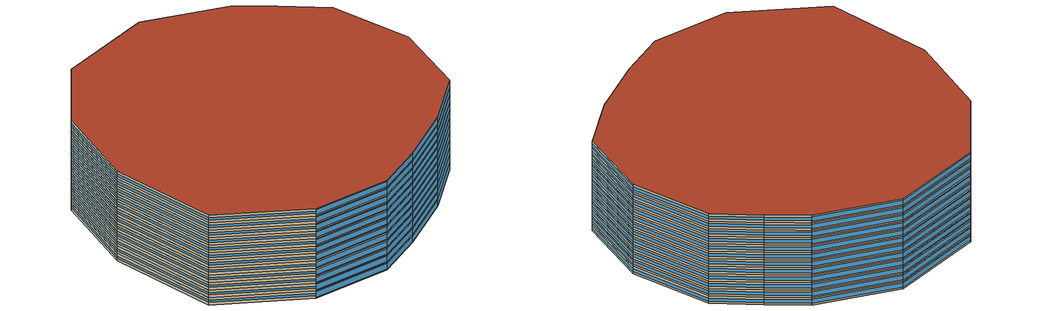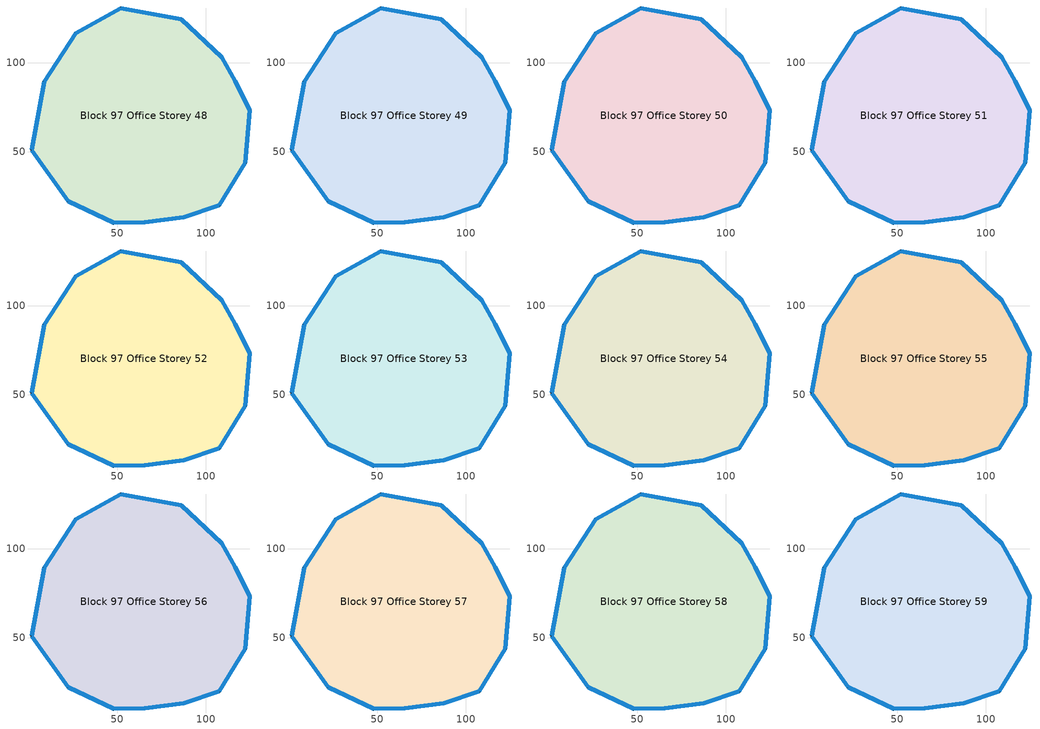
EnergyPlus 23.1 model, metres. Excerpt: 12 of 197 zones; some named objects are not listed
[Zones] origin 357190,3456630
Block 97 Office Storey 48
 floor outside (Project Floor): 108.83,103.22 116.36,89.59 124.72,73.29 122.22,43.61 107.61,19.86 87.51,13.15 65.66,10.23 48.03,9.81 22.47,22.13 1.9,50.9 9,89.27 26.71,116.64 52.15,130.82 86.07,124.59 z143.76
 wall outside (Project Wall): 52.15,130.82 26.71,116.64 9,89.27 1.9,50.9 22.47,22.13 48.03,9.81 65.66,10.23 87.51,13.15 107.61,19.86 122.22,43.61 124.72,73.29 116.36,89.59 108.83,103.22 86.07,124.59 52.15,130.82 z143.76:146.75
 window (Office_north_window_construction): 52.13,130.81 26.72,116.65 / 108.82,103.23 86.08,124.58 / 86.05,124.6 52.16,130.81 z144.36:146.15
 window (Office_west_window_construction): 26.7,116.63 9.01,89.29 / 9,89.25 1.91,50.92 / 1.92,50.88 22.46,22.14 z144.8:145.7
 window (Office_south_window_construction): 22.48,22.12 48.01,9.81 / 48.03,9.81 65.65,10.23 / 65.67,10.23 87.5,13.15 / 87.52,13.15 107.6,19.86 z144.21:146.3
 window (Office_east_window_construction): 107.61,19.88 122.21,43.6 / 122.22,43.63 124.72,73.28 / 124.71,73.3 116.37,89.58 / 116.36,89.6 108.84,103.21 z144.65:145.85
 roof outside (Project Ceiling): 107.61,19.86 122.22,43.61 124.72,73.29 116.36,89.59 108.83,103.22 86.07,124.59 52.15,130.82 26.71,116.64 9,89.27 1.9,50.9 22.47,22.13 48.03,9.81 65.66,10.23 87.51,13.15 z146.75
Block 97 Office Storey 49
 floor outside (Project Floor): 108.83,103.22 116.36,89.59 124.72,73.29 122.22,43.61 107.61,19.86 87.51,13.15 65.66,10.23 48.03,9.81 22.47,22.13 1.9,50.9 9,89.27 26.71,116.64 52.15,130.82 86.07,124.59 z146.75
 wall outside (Project Wall): 52.15,130.82 26.71,116.64 9,89.27 1.9,50.9 22.47,22.13 48.03,9.81 65.66,10.23 87.51,13.15 107.61,19.86 122.22,43.61 124.72,73.29 116.36,89.59 108.83,103.22 86.07,124.59 52.15,130.82 z146.75:149.75
 window (Office_north_window_construction): 52.13,130.81 26.72,116.65 / 108.82,103.23 86.08,124.58 / 86.05,124.6 52.16,130.81 z147.35:149.15
 window (Office_west_window_construction): 26.7,116.63 9.01,89.29 / 9,89.25 1.91,50.92 / 1.92,50.88 22.46,22.14 z147.8:148.7
 window (Office_south_window_construction): 22.48,22.12 48.01,9.81 / 48.03,9.81 65.65,10.23 / 65.67,10.23 87.5,13.15 / 87.52,13.15 107.6,19.86 z147.2:149.3
 window (Office_east_window_construction): 107.61,19.88 122.21,43.6 / 122.22,43.63 124.72,73.28 / 124.71,73.3 116.37,89.58 / 116.36,89.6 108.84,103.21 z147.65:148.85
 roof outside (Project Ceiling): 107.61,19.86 122.22,43.61 124.72,73.29 116.36,89.59 108.83,103.22 86.07,124.59 52.15,130.82 26.71,116.64 9,89.27 1.9,50.9 22.47,22.13 48.03,9.81 65.66,10.23 87.51,13.15 z149.75
Block 97 Office Storey 50
 floor outside (Project Floor): 108.83,103.22 116.36,89.59 124.72,73.29 122.22,43.61 107.61,19.86 87.51,13.15 65.66,10.23 48.03,9.81 22.47,22.13 1.9,50.9 9,89.27 26.71,116.64 52.15,130.82 86.07,124.59 z149.75
 wall outside (Project Wall): 52.15,130.82 26.71,116.64 9,89.27 1.9,50.9 22.47,22.13 48.03,9.81 65.66,10.23 87.51,13.15 107.61,19.86 122.22,43.61 124.72,73.29 116.36,89.59 108.83,103.22 86.07,124.59 52.15,130.82 z149.75:152.74
 window (Office_north_window_construction): 52.13,130.81 26.72,116.65 / 108.82,103.23 86.08,124.58 / 86.05,124.6 52.16,130.81 z150.35:152.14
 window (Office_west_window_construction): 26.7,116.63 9.01,89.29 / 9,89.25 1.91,50.92 / 1.92,50.88 22.46,22.14 z150.79:151.69
 window (Office_south_window_construction): 22.48,22.12 48.01,9.81 / 48.03,9.81 65.65,10.23 / 65.67,10.23 87.5,13.15 / 87.52,13.15 107.6,19.86 z150.2:152.29
 window (Office_east_window_construction): 107.61,19.88 122.21,43.6 / 122.22,43.63 124.72,73.28 / 124.71,73.3 116.37,89.58 / 116.36,89.6 108.84,103.21 z150.64:151.84
 roof outside (Project Ceiling): 107.61,19.86 122.22,43.61 124.72,73.29 116.36,89.59 108.83,103.22 86.07,124.59 52.15,130.82 26.71,116.64 9,89.27 1.9,50.9 22.47,22.13 48.03,9.81 65.66,10.23 87.51,13.15 z152.74
Block 97 Office Storey 51
 floor outside (Project Floor): 108.83,103.22 116.36,89.59 124.72,73.29 122.22,43.61 107.61,19.86 87.51,13.15 65.66,10.23 48.03,9.81 22.47,22.13 1.9,50.9 9,89.27 26.71,116.64 52.15,130.82 86.07,124.59 z152.74
 wall outside (Project Wall): 52.15,130.82 26.71,116.64 9,89.27 1.9,50.9 22.47,22.13 48.03,9.81 65.66,10.23 87.51,13.15 107.61,19.86 122.22,43.61 124.72,73.29 116.36,89.59 108.83,103.22 86.07,124.59 52.15,130.82 z152.74:155.74
 window (Office_north_window_construction): 52.13,130.81 26.72,116.65 / 108.82,103.23 86.08,124.58 / 86.05,124.6 52.16,130.81 z153.34:155.14
 window (Office_west_window_construction): 26.7,116.63 9.01,89.29 / 9,89.25 1.91,50.92 / 1.92,50.88 22.46,22.14 z153.79:154.69
 window (Office_south_window_construction): 22.48,22.12 48.01,9.81 / 48.03,9.81 65.65,10.23 / 65.67,10.23 87.5,13.15 / 87.52,13.15 107.6,19.86 z153.19:155.29
 window (Office_east_window_construction): 107.61,19.88 122.21,43.6 / 122.22,43.63 124.72,73.28 / 124.71,73.3 116.37,89.58 / 116.36,89.6 108.84,103.21 z153.64:154.84
 roof outside (Project Ceiling): 107.61,19.86 122.22,43.61 124.72,73.29 116.36,89.59 108.83,103.22 86.07,124.59 52.15,130.82 26.71,116.64 9,89.27 1.9,50.9 22.47,22.13 48.03,9.81 65.66,10.23 87.51,13.15 z155.74
Block 97 Office Storey 52
 floor outside (Project Floor): 108.83,103.22 116.36,89.59 124.72,73.29 122.22,43.61 107.61,19.86 87.51,13.15 65.66,10.23 48.03,9.81 22.47,22.13 1.9,50.9 9,89.27 26.71,116.64 52.15,130.82 86.07,124.59 z155.74
 wall outside (Project Wall): 52.15,130.82 26.71,116.64 9,89.27 1.9,50.9 22.47,22.13 48.03,9.81 65.66,10.23 87.51,13.15 107.61,19.86 122.22,43.61 124.72,73.29 116.36,89.59 108.83,103.22 86.07,124.59 52.15,130.82 z155.74:158.73
 window (Office_north_window_construction): 52.13,130.81 26.72,116.65 / 108.82,103.23 86.08,124.58 / 86.05,124.6 52.16,130.81 z156.34:158.13
 window (Office_west_window_construction): 26.7,116.63 9.01,89.29 / 9,89.25 1.91,50.92 / 1.92,50.88 22.46,22.14 z156.78:157.68
 window (Office_south_window_construction): 22.48,22.12 48.01,9.81 / 48.03,9.81 65.65,10.23 / 65.67,10.23 87.5,13.15 / 87.52,13.15 107.6,19.86 z156.19:158.28
 window (Office_east_window_construction): 107.61,19.88 122.21,43.6 / 122.22,43.63 124.72,73.28 / 124.71,73.3 116.37,89.58 / 116.36,89.6 108.84,103.21 z156.63:157.83
 roof outside (Project Ceiling): 107.61,19.86 122.22,43.61 124.72,73.29 116.36,89.59 108.83,103.22 86.07,124.59 52.15,130.82 26.71,116.64 9,89.27 1.9,50.9 22.47,22.13 48.03,9.81 65.66,10.23 87.51,13.15 z158.73
Block 97 Office Storey 53
 floor outside (Project Floor): 108.83,103.22 116.36,89.59 124.72,73.29 122.22,43.61 107.61,19.86 87.51,13.15 65.66,10.23 48.03,9.81 22.47,22.13 1.9,50.9 9,89.27 26.71,116.64 52.15,130.82 86.07,124.59 z158.73
 wall outside (Project Wall): 52.15,130.82 26.71,116.64 9,89.27 1.9,50.9 22.47,22.13 48.03,9.81 65.66,10.23 87.51,13.15 107.61,19.86 122.22,43.61 124.72,73.29 116.36,89.59 108.83,103.22 86.07,124.59 52.15,130.82 z158.73:161.73
 window (Office_north_window_construction): 52.13,130.81 26.72,116.65 / 108.82,103.23 86.08,124.58 / 86.05,124.6 52.16,130.81 z159.33:161.13
 window (Office_west_window_construction): 26.7,116.63 9.01,89.29 / 9,89.25 1.91,50.92 / 1.92,50.88 22.46,22.14 z159.78:160.68
 window (Office_south_window_construction): 22.48,22.12 48.01,9.81 / 48.03,9.81 65.65,10.23 / 65.67,10.23 87.5,13.15 / 87.52,13.15 107.6,19.86 z159.18:161.28
 window (Office_east_window_construction): 107.61,19.88 122.21,43.6 / 122.22,43.63 124.72,73.28 / 124.71,73.3 116.37,89.58 / 116.36,89.6 108.84,103.21 z159.63:160.83
 roof outside (Project Ceiling): 107.61,19.86 122.22,43.61 124.72,73.29 116.36,89.59 108.83,103.22 86.07,124.59 52.15,130.82 26.71,116.64 9,89.27 1.9,50.9 22.47,22.13 48.03,9.81 65.66,10.23 87.51,13.15 z161.73
Block 97 Office Storey 54
 floor outside (Project Floor): 108.83,103.22 116.36,89.59 124.72,73.29 122.22,43.61 107.61,19.86 87.51,13.15 65.66,10.23 48.03,9.81 22.47,22.13 1.9,50.9 9,89.27 26.71,116.64 52.15,130.82 86.07,124.59 z161.73
 wall outside (Project Wall): 52.15,130.82 26.71,116.64 9,89.27 1.9,50.9 22.47,22.13 48.03,9.81 65.66,10.23 87.51,13.15 107.61,19.86 122.22,43.61 124.72,73.29 116.36,89.59 108.83,103.22 86.07,124.59 52.15,130.82 z161.73:164.72
 window (Office_north_window_construction): 52.13,130.81 26.72,116.65 / 108.82,103.23 86.08,124.58 / 86.05,124.6 52.16,130.81 z162.32:164.12
 window (Office_west_window_construction): 26.7,116.63 9.01,89.29 / 9,89.25 1.91,50.92 / 1.92,50.88 22.46,22.14 z162.77:163.67
 window (Office_south_window_construction): 22.48,22.12 48.01,9.81 / 48.03,9.81 65.65,10.23 / 65.67,10.23 87.5,13.15 / 87.52,13.15 107.6,19.86 z162.18:164.27
 window (Office_east_window_construction): 107.61,19.88 122.21,43.6 / 122.22,43.63 124.72,73.28 / 124.71,73.3 116.37,89.58 / 116.36,89.6 108.84,103.21 z162.62:163.82
 roof outside (Project Ceiling): 107.61,19.86 122.22,43.61 124.72,73.29 116.36,89.59 108.83,103.22 86.07,124.59 52.15,130.82 26.71,116.64 9,89.27 1.9,50.9 22.47,22.13 48.03,9.81 65.66,10.23 87.51,13.15 z164.72
Block 97 Office Storey 55
 floor outside (Project Floor): 108.83,103.22 116.36,89.59 124.72,73.29 122.22,43.61 107.61,19.86 87.51,13.15 65.66,10.23 48.03,9.81 22.47,22.13 1.9,50.9 9,89.27 26.71,116.64 52.15,130.82 86.07,124.59 z164.72
 wall outside (Project Wall): 52.15,130.82 26.71,116.64 9,89.27 1.9,50.9 22.47,22.13 48.03,9.81 65.66,10.23 87.51,13.15 107.61,19.86 122.22,43.61 124.72,73.29 116.36,89.59 108.83,103.22 86.07,124.59 52.15,130.82 z164.72:167.72
 window (Office_north_window_construction): 52.13,130.81 26.72,116.65 / 108.82,103.23 86.08,124.58 / 86.05,124.6 52.16,130.81 z165.32:167.12
 window (Office_west_window_construction): 26.7,116.63 9.01,89.29 / 9,89.25 1.91,50.92 / 1.92,50.88 22.46,22.14 z165.77:166.67
 window (Office_south_window_construction): 22.48,22.12 48.01,9.81 / 48.03,9.81 65.65,10.23 / 65.67,10.23 87.5,13.15 / 87.52,13.15 107.6,19.86 z165.17:167.27
 window (Office_east_window_construction): 107.61,19.88 122.21,43.6 / 122.22,43.63 124.72,73.28 / 124.71,73.3 116.37,89.58 / 116.36,89.6 108.84,103.21 z165.62:166.82
 roof outside (Project Ceiling): 107.61,19.86 122.22,43.61 124.72,73.29 116.36,89.59 108.83,103.22 86.07,124.59 52.15,130.82 26.71,116.64 9,89.27 1.9,50.9 22.47,22.13 48.03,9.81 65.66,10.23 87.51,13.15 z167.72
Block 97 Office Storey 56
 floor outside (Project Floor): 108.83,103.22 116.36,89.59 124.72,73.29 122.22,43.61 107.61,19.86 87.51,13.15 65.66,10.23 48.03,9.81 22.47,22.13 1.9,50.9 9,89.27 26.71,116.64 52.15,130.82 86.07,124.59 z167.72
 wall outside (Project Wall): 52.15,130.82 26.71,116.64 9,89.27 1.9,50.9 22.47,22.13 48.03,9.81 65.66,10.23 87.51,13.15 107.61,19.86 122.22,43.61 124.72,73.29 116.36,89.59 108.83,103.22 86.07,124.59 52.15,130.82 z167.72:170.71
 window (Office_north_window_construction): 52.13,130.81 26.72,116.65 / 108.82,103.23 86.08,124.58 / 86.05,124.6 52.16,130.81 z168.31:170.11
 window (Office_west_window_construction): 26.7,116.63 9.01,89.29 / 9,89.25 1.91,50.92 / 1.92,50.88 22.46,22.14 z168.76:169.66
 window (Office_south_window_construction): 22.48,22.12 48.01,9.81 / 48.03,9.81 65.65,10.23 / 65.67,10.23 87.5,13.15 / 87.52,13.15 107.6,19.86 z168.16:170.26
 window (Office_east_window_construction): 107.61,19.88 122.21,43.6 / 122.22,43.63 124.72,73.28 / 124.71,73.3 116.37,89.58 / 116.36,89.6 108.84,103.21 z168.61:169.81
 roof outside (Project Ceiling): 107.61,19.86 122.22,43.61 124.72,73.29 116.36,89.59 108.83,103.22 86.07,124.59 52.15,130.82 26.71,116.64 9,89.27 1.9,50.9 22.47,22.13 48.03,9.81 65.66,10.23 87.51,13.15 z170.71
Block 97 Office Storey 57
 floor outside (Project Floor): 108.83,103.22 116.36,89.59 124.72,73.29 122.22,43.61 107.61,19.86 87.51,13.15 65.66,10.23 48.03,9.81 22.47,22.13 1.9,50.9 9,89.27 26.71,116.64 52.15,130.82 86.07,124.59 z170.71
 wall outside (Project Wall): 52.15,130.82 26.71,116.64 9,89.27 1.9,50.9 22.47,22.13 48.03,9.81 65.66,10.23 87.51,13.15 107.61,19.86 122.22,43.61 124.72,73.29 116.36,89.59 108.83,103.22 86.07,124.59 52.15,130.82 z170.71:173.71
 window (Office_north_window_construction): 52.13,130.81 26.72,116.65 / 108.82,103.23 86.08,124.58 / 86.05,124.6 52.16,130.81 z171.31:173.11
 window (Office_west_window_construction): 26.7,116.63 9.01,89.29 / 9,89.25 1.91,50.92 / 1.92,50.88 22.46,22.14 z171.76:172.66
 window (Office_south_window_construction): 22.48,22.12 48.01,9.81 / 48.03,9.81 65.65,10.23 / 65.67,10.23 87.5,13.15 / 87.52,13.15 107.6,19.86 z171.16:173.26
 window (Office_east_window_construction): 107.61,19.88 122.21,43.6 / 122.22,43.63 124.72,73.28 / 124.71,73.3 116.37,89.58 / 116.36,89.6 108.84,103.21 z171.61:172.81
 roof outside (Project Ceiling): 107.61,19.86 122.22,43.61 124.72,73.29 116.36,89.59 108.83,103.22 86.07,124.59 52.15,130.82 26.71,116.64 9,89.27 1.9,50.9 22.47,22.13 48.03,9.81 65.66,10.23 87.51,13.15 z173.71
Block 97 Office Storey 58
 floor outside (Project Floor): 108.83,103.22 116.36,89.59 124.72,73.29 122.22,43.61 107.61,19.86 87.51,13.15 65.66,10.23 48.03,9.81 22.47,22.13 1.9,50.9 9,89.27 26.71,116.64 52.15,130.82 86.07,124.59 z173.71
 wall outside (Project Wall): 52.15,130.82 26.71,116.64 9,89.27 1.9,50.9 22.47,22.13 48.03,9.81 65.66,10.23 87.51,13.15 107.61,19.86 122.22,43.61 124.72,73.29 116.36,89.59 108.83,103.22 86.07,124.59 52.15,130.82 z173.71:176.7
 window (Office_north_window_construction): 52.13,130.81 26.72,116.65 / 108.82,103.23 86.08,124.58 / 86.05,124.6 52.16,130.81 z174.3:176.1
 window (Office_west_window_construction): 26.7,116.63 9.01,89.29 / 9,89.25 1.91,50.92 / 1.92,50.88 22.46,22.14 z174.75:175.65
 window (Office_south_window_construction): 22.48,22.12 48.01,9.81 / 48.03,9.81 65.65,10.23 / 65.67,10.23 87.5,13.15 / 87.52,13.15 107.6,19.86 z174.15:176.25
 window (Office_east_window_construction): 107.61,19.88 122.21,43.6 / 122.22,43.63 124.72,73.28 / 124.71,73.3 116.37,89.58 / 116.36,89.6 108.84,103.21 z174.6:175.8
 roof outside (Project Ceiling): 107.61,19.86 122.22,43.61 124.72,73.29 116.36,89.59 108.83,103.22 86.07,124.59 52.15,130.82 26.71,116.64 9,89.27 1.9,50.9 22.47,22.13 48.03,9.81 65.66,10.23 87.51,13.15 z176.7
Block 97 Office Storey 59
 floor outside (Project Floor): 108.83,103.22 116.36,89.59 124.72,73.29 122.22,43.61 107.61,19.86 87.51,13.15 65.66,10.23 48.03,9.81 22.47,22.13 1.9,50.9 9,89.27 26.71,116.64 52.15,130.82 86.07,124.59 z176.7
 wall outside (Project Wall): 52.15,130.82 26.71,116.64 9,89.27 1.9,50.9 22.47,22.13 48.03,9.81 65.66,10.23 87.51,13.15 107.61,19.86 122.22,43.61 124.72,73.29 116.36,89.59 108.83,103.22 86.07,124.59 52.15,130.82 z176.7:179.7
 window (Office_north_window_construction): 52.13,130.81 26.72,116.65 / 108.82,103.23 86.08,124.58 / 86.05,124.6 52.16,130.81 z177.3:179.1
 window (Office_west_window_construction): 26.7,116.63 9.01,89.29 / 9,89.25 1.91,50.92 / 1.92,50.88 22.46,22.14 z177.75:178.65
 window (Office_south_window_construction): 22.48,22.12 48.01,9.81 / 48.03,9.81 65.65,10.23 / 65.67,10.23 87.5,13.15 / 87.52,13.15 107.6,19.86 z177.15:179.25
 window (Office_east_window_construction): 107.61,19.88 122.21,43.6 / 122.22,43.63 124.72,73.28 / 124.71,73.3 116.37,89.58 / 116.36,89.6 108.84,103.21 z177.6:178.8
 roof outside (Project Ceiling): 107.61,19.86 122.22,43.61 124.72,73.29 116.36,89.59 108.83,103.22 86.07,124.59 52.15,130.82 26.71,116.64 9,89.27 1.9,50.9 22.47,22.13 48.03,9.81 65.66,10.23 87.51,13.15 z179.7
[Building]
Building_1: North Axis=0; Terrain=City; Loads Convergence Tolerance Value=0.04; Temperature Convergence Tolerance Value=0.4; Solar Distribution=FullExterior; Maximum Number of Warmup Days=25; Minimum Number of Warmup Days=6
[Site:Location]
CHN Design_Conditions: Latitude=30; Longitude=114; Time Zone=8; Elevation=12
[SIZINGPERIOD:DESIGNDAY] Day of Month=21; DryBulb Temperature Range Modifier Type=DefaultMultipliers; Humidity Condition Type=Wetbulb; Barometric Pressure=101181; Rain Indicator=No; Snow Indicator=No; Daylight Saving Time Indicator=No; Sky Clearness=0; Begin Environment Reset Mode=FullResetAtBeginEnvironment
Name | Month | Day Type | Maximum DryBulb Temperature | Daily DryBulb Temperature Range | Wetbulb or DewPoint at Maximum DryBulb | Wind Speed | Wind Direction | Solar Model Indicator | ASHRAE Clear Sky Optical Depth for Beam Irradiance taub | ASHRAE Clear Sky Optical Depth for Diffuse Irradiance taud
Ann Htg 99.6% Condns DB | 1 | WinterDesignDay | -10 | 0 | -4.8 | 1 | 340 | ASHRAEClearSky | 0 | 0
Ann Clg .4% Condns DB=>MWB | 7 | SummerDesignDay | 40 | 6.6 | 27.1 | 3.5 | 220 | ASHRAETau | 0.781 | 1.413
[MATERIAL]
DefaultMaterial: Roughness=Rough; Thickness=0.1; Conductivity=0.1; Density=1000; Specific Heat=1000; Thermal Absorptance=0.9; Solar Absorptance=0.7; Visible Absorptance=0.7
[WINDOWMATERIAL:SIMPLEGLAZINGSYSTEM] UFactor=3; Visible Transmittance=0.6
Name | Solar Heat Gain Coefficient
Office_east_window; Office_south_window; Office_west_window | 0.3
Office_north_window | 0.35
[CONSTRUCTION]
Project Wall; Project Floor; Project Ceiling: DefaultMaterial
Office_east_window_construction: Office_east_window
Office_south_window_construction: Office_south_window
Office_west_window_construction: Office_west_window
Office_north_window_construction: Office_north_window
[SPACE] Ceiling Height=autocalculate; Volume=autocalculate; Floor Area=autocalculate; Space Type=Office
Name | Zone
Block 97 Office Storey 48_space | Block 97 Office Storey 48
Block 97 Office Storey 49_space | Block 97 Office Storey 49
Block 97 Office Storey 50_space | Block 97 Office Storey 50
Block 97 Office Storey 51_space | Block 97 Office Storey 51
Block 97 Office Storey 52_space | Block 97 Office Storey 52
Block 97 Office Storey 53_space | Block 97 Office Storey 53
Block 97 Office Storey 54_space | Block 97 Office Storey 54
Block 97 Office Storey 55_space | Block 97 Office Storey 55
Block 97 Office Storey 56_space | Block 97 Office Storey 56
Block 97 Office Storey 57_space | Block 97 Office Storey 57
Block 97 Office Storey 58_space | Block 97 Office Storey 58
Block 97 Office Storey 59_space | Block 97 Office Storey 59
[SPACELIST]
Office: Block 97 Office Storey 0_space, Block 97 Office Storey 1_space, Block 97 Office Storey 2_space, Block 97 Office Storey 3_space, Block 97 Office Storey 4_space, Block 97 Office Storey 5_space, Block 97 Office Storey 6_space, Block 97 Office Storey 7_space, Block 97 Office Storey 8_space, Block 97 Office Storey 9_space, Block 97 Office Storey 10_space, Block 97 Office Storey 11_space, Block 97 Office Storey 12_space, Block 97 Office Storey 13_space, Block 97 Office Storey 14_space, Block 97 Office Storey 15_space, Block 97 Office Storey 16_space, Block 97 Office Storey 17_space, Block 97 Office Storey 18_space, Block 97 Office Storey 19_space, Block 97 Office Storey 20_space, Block 97 Office Storey 21_space, Block 97 Office Storey 22_space, Block 97 Office Storey 23_space, Block 97 Office Storey 24_space, Block 97 Office Storey 25_space, Block 97 Office Storey 26_space, Block 97 Office Storey 27_space, Block 97 Office Storey 28_space, Block 97 Office Storey 29_space, Block 97 Office Storey 30_space, Block 97 Office Storey 31_space, Block 97 Office Storey 32_space, Block 97 Office Storey 33_space, Block 97 Office Storey 34_space, Block 97 Office Storey 35_space, Block 97 Office Storey 36_space, Block 97 Office Storey 37_space, Block 97 Office Storey 38_space, Block 97 Office Storey 39_space, Block 97 Office Storey 40_space, Block 97 Office Storey 41_space, Block 97 Office Storey 42_space, Block 97 Office Storey 43_space, Block 97 Office Storey 44_space, Block 97 Office Storey 45_space, Block 97 Office Storey 46_space, Block 97 Office Storey 47_space, Block 97 Office Storey 48_space, Block 97 Office Storey 49_space, Block 97 Office Storey 50_space, Block 97 Office Storey 51_space, Block 97 Office Storey 52_space, Block 97 Office Storey 53_space, Block 97 Office Storey 54_space, Block 97 Office Storey 55_space, Block 97 Office Storey 56_space, Block 97 Office Storey 57_space, Block 97 Office Storey 58_space, Block 97 Office Storey 59_space, Block 97 Office Storey 60_space, Block 97 Office Storey 61_space, Block 97 Office Storey 62_space, Block 97 Office Storey 63_space, Block 97 Office Storey 64_space, Block 97 Office Storey 65_space, Block 97 Office Storey 66_space, Block 97 Office Storey 67_space, Block 97 Office Storey 68_space, Block 97 Office Storey 69_space, Block 97 Office Storey 70_space, Block 97 Office Storey 71_space, Block 97 Office Storey 72_space, Block 97 Office Storey 73_space, Block 97 Office Storey 74_space, Block 97 Office Storey 75_space, Block 97 Office Storey 76_space, Block 97 Office Storey 77_space, Block 97 Office Storey 78_space, Block 97 Office Storey 79_space, Block 97 Office Storey 80_space, Block 97 Office Storey 81_space, Block 97 Office Storey 82_space, Block 97 Office Storey 83_space, Block 97 Office Storey 84_space, Block 97 Office Storey 85_space, Block 97 Office Storey 86_space, Block 97 Office Storey 87_space, Block 97 Office Storey 88_space, Block 97 Office Storey 89_space, Block 97 Office Storey 90_space, Block 97 Office Storey 91_space, Block 97 Office Storey 92_space, Block 97 Office Storey 93_space, Block 97 Office Storey 94_space, Block 97 Office Storey 95_space, Block 97 Office Storey 96_space, Block 97 Office Storey 97_space, Block 97 Office Storey 98_space, Block 97 Office Storey 99_space, Block 97 Office Storey 100_space, Block 97 Office Storey 101_space, Block 97 Office Storey 102_space, Block 97 Office Storey 103_space, Block 97 Office Storey 104_space, Block 97 Office Storey 105_space, Block 97 Office Storey 106_space, Block 97 Office Storey 107_space, Block 97 Office Storey 108_space, Block 97 Office Storey 109_space, Block 97 Office Storey 110_space, Block 97 Office Storey 111_space, Block 97 Office Storey 112_space, Block 97 Office Storey 113_space, Block 97 Office Storey 114_space, Block 97 Office Storey 115_space, Block 97 Office Storey 116_space, Block 97 Office Storey 117_space, Block 97 Office Storey 118_space, Block 97 Office Storey 119_space, Block 97 Office Storey 120_space, Block 97 Office Storey 121_space, Block 97 Office Storey 122_space, Block 97 Office Storey 123_space, Block 97 Office Storey 124_space, Block 97 Office Storey 125_space, Block 97 Office Storey 126_space, Block 97 Office Storey 127_space, Block 97 Office Storey 128_space, Block 97 Office Storey 129_space, Block 97 Office Storey 130_space, Block 97 Office Storey 131_space, Block 97 Office Storey 132_space, Block 97 Office Storey 133_space, Block 97 Office Storey 134_space, Block 97 Office Storey 135_space, Block 97 Office Storey 136_space, Block 97 Office Storey 137_space, Block 97 Office Storey 138_space, Block 97 Office Storey 139_space, Block 97 Office Storey 140_space, Block 97 Office Storey 141_space, Block 97 Office Storey 142_space, Block 97 Office Storey 143_space, Block 97 Office Storey 144_space, Block 97 Office Storey 145_space, Block 97 Office Storey 146_space, Block 97 Office Storey 147_space, Block 97 Office Storey 148_space, Block 97 Office Storey 149_space, Block 97 Office Storey 150_space, Block 97 Office Storey 151_space, Block 97 Office Storey 152_space, Block 97 Office Storey 153_space, Block 97 Office Storey 154_space, Block 97 Office Storey 155_space, Block 97 Office Storey 156_space, Block 97 Office Storey 157_space, Block 97 Office Storey 158_space, Block 97 Office Storey 159_space, Block 97 Office Storey 160_space, Block 97 Office Storey 161_space, Block 97 Office Storey 162_space, Block 97 Office Storey 163_space, Block 97 Office Storey 164_space, Block 97 Office Storey 165_space, Block 97 Office Storey 166_space, Block 97 Office Storey 167_space, Block 97 Office Storey 168_space, Block 97 Office Storey 169_space, Block 97 Office Storey 170_space, Block 97 Office Storey 171_space, Block 97 Office Storey 172_space, Block 97 Office Storey 173_space, Block 97 Office Storey 174_space, Block 97 Office Storey 175_space, Block 97 Office Storey 176_space, Block 97 Office Storey 177_space, Block 97 Office Storey 178_space, Block 97 Office Storey 179_space, Block 97 Office Storey 180_space, Block 97 Office Storey 181_space, Block 97 Office Storey 182_space, Block 97 Office Storey 183_space, Block 97 Office Storey 184_space, Block 97 Office Storey 185_space, Block 97 Office Storey 186_space, Block 97 Office Storey 187_space, Block 97 Office Storey 188_space, Block 97 Office Storey 189_space, Block 97 Office Storey 190_space, Block 97 Office Storey 191_space, Block 97 Office Storey 192_space, Block 97 Office Storey 193_space, Block 97 Office Storey 194_space, Block 97 Office Storey 195_space, Block 97 Office Storey 196_space
[ZONE] Type=1; Multiplier=1; Ceiling Height=autocalculate; Volume=autocalculate; Floor Area=autocalculate; Part of Total Floor Area=Yes
Block 97 Office Storey 48; Block 97 Office Storey 49; Block 97 Office Storey 50; Block 97 Office Storey 51; Block 97 Office Storey 52; Block 97 Office Storey 53; Block 97 Office Storey 54; Block 97 Office Storey 55; Block 97 Office Storey 56; Block 97 Office Storey 57; Block 97 Office Storey 58; Block 97 Office Storey 59
[PEOPLE]
People_for_office: Zone or ZoneList or Space or SpaceList=Office; Number of People Schedule=SeasonalSchedule_Schedule_office_people; Number of People Calculation Method=People/Area; People per Floor Area=0.1; Fraction Radiant=0.3; Sensible Heat Fraction=autocalculate; Activity Level Schedule=SeasonalSchedule_Schedule_office_activity; Carbon Dioxide Generation Rate=3.82e-08; Enable ASHRAE 55 Comfort Warnings=No; Mean Radiant Temperature Calculation Type=ZoneAveraged; Clothing Insulation Calculation Method=ClothingInsulationSchedule; Cold Stress Temperature Threshold=15.56; Heat Stress Temperature Threshold=30
[LIGHTS]
Light_for_office: Zone or ZoneList or Space or SpaceList=Office; Schedule=SeasonalSchedule_office_lighting; Design Level Calculation Method=Watts/Area; Watts per Zone Floor Area=8; Return Air Fraction=0; Fraction Radiant=0.32; Fraction Visible=0.25; Fraction Replaceable=1; EndUse Subcategory=General; Return Air Fraction Calculated from Plenum Temperature=No; Return Air Fraction Function of Plenum Temperature Coefficient 1=0; Return Air Fraction Function of Plenum Temperature Coefficient 2=0
[ELECTRICEQUIPMENT]
Equipment_for_office: Zone or ZoneList or Space or SpaceList=Office; Schedule=SeasonalSchedule_Schedule_office_equipment; Design Level Calculation Method=Watts/Area; Watts per Zone Floor Area=15; Fraction Latent=0; Fraction Radiant=0; Fraction Lost=0; EndUse Subcategory=Electric Equipment
[DAYLIGHTING:CONTROLS] Illuminance Setpoint at Reference Point 1=300
Name | Zone or Space | Glare Calculation Daylighting Reference Point | Daylighting Reference Point 1
Dlight_Block 97 Office Storey 48 | Block 97 Office Storey 48 | Rpoint_Block 97 Office Storey 48 | Rpoint_Block 97 Office Storey 48
Dlight_Block 97 Office Storey 49 | Block 97 Office Storey 49 | Rpoint_Block 97 Office Storey 49 | Rpoint_Block 97 Office Storey 49
Dlight_Block 97 Office Storey 50 | Block 97 Office Storey 50 | Rpoint_Block 97 Office Storey 50 | Rpoint_Block 97 Office Storey 50
Dlight_Block 97 Office Storey 51 | Block 97 Office Storey 51 | Rpoint_Block 97 Office Storey 51 | Rpoint_Block 97 Office Storey 51
Dlight_Block 97 Office Storey 52 | Block 97 Office Storey 52 | Rpoint_Block 97 Office Storey 52 | Rpoint_Block 97 Office Storey 52
Dlight_Block 97 Office Storey 53 | Block 97 Office Storey 53 | Rpoint_Block 97 Office Storey 53 | Rpoint_Block 97 Office Storey 53
Dlight_Block 97 Office Storey 54 | Block 97 Office Storey 54 | Rpoint_Block 97 Office Storey 54 | Rpoint_Block 97 Office Storey 54
Dlight_Block 97 Office Storey 55 | Block 97 Office Storey 55 | Rpoint_Block 97 Office Storey 55 | Rpoint_Block 97 Office Storey 55
Dlight_Block 97 Office Storey 56 | Block 97 Office Storey 56 | Rpoint_Block 97 Office Storey 56 | Rpoint_Block 97 Office Storey 56
Dlight_Block 97 Office Storey 57 | Block 97 Office Storey 57 | Rpoint_Block 97 Office Storey 57 | Rpoint_Block 97 Office Storey 57
Dlight_Block 97 Office Storey 58 | Block 97 Office Storey 58 | Rpoint_Block 97 Office Storey 58 | Rpoint_Block 97 Office Storey 58
Dlight_Block 97 Office Storey 59 | Block 97 Office Storey 59 | Rpoint_Block 97 Office Storey 59 | Rpoint_Block 97 Office Storey 59
[HVACTEMPLATE:ZONE:IDEALLOADSAIRSYSTEM] Template Thermostat=Thermostat_for_office; Maximum Heating Supply Air Temperature=50; Minimum Cooling Supply Air Temperature=13; Maximum Heating Supply Air Humidity Ratio=0.0156; Minimum Cooling Supply Air Humidity Ratio=0.0077; Heating Limit=NoLimit; Cooling Limit=NoLimit; Dehumidification Control Type=ConstantSensibleHeatRatio; Cooling Sensible Heat Ratio=0.7; Dehumidification Setpoint=60; Humidification Control Type=None; Humidification Setpoint=30; Outdoor Air Method=DetailedSpecification; Outdoor Air Flow Rate per Person=0.00944; Outdoor Air Flow Rate per Zone Floor Area=0; Outdoor Air Flow Rate per Zone=0; Design Specification Outdoor Air Object=Ventilation_for_office; Demand Controlled Ventilation Type=None; Outdoor Air Economizer Type=NoEconomizer; Heat Recovery Type=None; Sensible Heat Recovery Effectiveness=0.7; Latent Heat Recovery Effectiveness=0.65
Block 97 Office Storey 48; Block 97 Office Storey 49; Block 97 Office Storey 50; Block 97 Office Storey 51; Block 97 Office Storey 52; Block 97 Office Storey 53; Block 97 Office Storey 54; Block 97 Office Storey 55; Block 97 Office Storey 56; Block 97 Office Storey 57; Block 97 Office Storey 58; Block 97 Office Storey 59
[DESIGNSPECIFICATION:OUTDOORAIR]
Ventilation_for_office: Outdoor Air Method=Flow/Person; Outdoor Air Flow per Person=0.00833333; Outdoor Air Flow per Zone Floor Area=0; Outdoor Air Flow per Zone=0; Outdoor Air Flow Air Changes per Hour=0
[SCHEDULE:DAY:HOURLY]
Schedule_office_lighting_weekday_hourly: 0.1, 0.1, 0.1, 0.1, 0.1, 0.1, 0.1, 0.2, 0.5, 0.95, 0.95, 0.95, 0.8, 0.8, 0.95, 0.95, 0.95, 0.95, 0.95, 0.95, 0.95, 0.8, 0.5, 0.1
Schedule_office_lighting_holiday_hourly; Schedule_office_equipment_holiday_hourly: 0.1, 0.1, 0.1, 0.1, 0.1, 0.1, 0.1, 0.1, 0.1, 0.1, 0.1, 0.1, 0.1, 0.3, 0.3, 0.3, 0.3, 0.3, 0.3, 0.3, 0.3, 0.3, 0.1, 0.1
Schedule_office_equipment_weekday_hourly: 0.1, 0.1, 0.1, 0.1, 0.1, 0.1, 0.1, 0.2, 0.5, 0.95, 0.95, 0.95, 0.5, 0.5, 0.95, 0.95, 0.95, 0.95, 0.95, 0.95, 0.4, 0.4, 0.3, 0.1
Schedule_office_people_weekday_hourly: 0.1, 0.1, 0.1, 0.1, 0.1, 0.1, 0.1, 0.5, 0.95, 0.95, 0.95, 0.8, 0.8, 0.95, 0.95, 0.95, 0.95, 0.95, 0.8, 0.5, 0.5, 0.3, 0.1, 0.1
Schedule_office_people_holiday_hourly: 0.1, 0.1, 0.1, 0.1, 0.1, 0.1, 0.1, 0.1, 0.1, 0.1, 0.1, 0.1, 0.1, 0.3, 0.3, 0.3, 0.3, 0.3, 0.3, 0.1, 0.1, 0.1, 0.1, 0.1
Schedule_office_activity_weekday_hourly; Schedule_office_activity_holiday_hourly: 144, 144, 144, 144, 144, 144, 144, 144, 144, 144, 144, 144, 144, 144, 144, 144, 144, 144, 144, 144, 144, 144, 144, 144
[SCHEDULE:WEEK:DAILY]
Schedule_office_lighting_weekly: Schedule_office_lighting_holiday_hourly, Schedule_office_lighting_weekday_hourly, Schedule_office_lighting_weekday_hourly, Schedule_office_lighting_weekday_hourly, Schedule_office_lighting_weekday_hourly, Schedule_office_lighting_weekday_hourly, Schedule_office_lighting_holiday_hourly, Schedule_office_lighting_holiday_hourly, Schedule_office_lighting_weekday_hourly, Schedule_office_lighting_weekday_hourly, Schedule_office_lighting_holiday_hourly, Schedule_office_lighting_holiday_hourly
Schedule_office_equipment_weekly: Schedule_office_equipment_holiday_hourly, Schedule_office_equipment_weekday_hourly, Schedule_office_equipment_weekday_hourly, Schedule_office_equipment_weekday_hourly, Schedule_office_equipment_weekday_hourly, Schedule_office_equipment_weekday_hourly, Schedule_office_equipment_holiday_hourly, Schedule_office_equipment_holiday_hourly, Schedule_office_equipment_weekday_hourly, Schedule_office_equipment_weekday_hourly, Schedule_office_equipment_holiday_hourly, Schedule_office_equipment_holiday_hourly
Schedule_office_people_weekly: Schedule_office_people_holiday_hourly, Schedule_office_people_weekday_hourly, Schedule_office_people_weekday_hourly, Schedule_office_people_weekday_hourly, Schedule_office_people_weekday_hourly, Schedule_office_people_weekday_hourly, Schedule_office_people_holiday_hourly, Schedule_office_people_holiday_hourly, Schedule_office_people_weekday_hourly, Schedule_office_people_weekday_hourly, Schedule_office_people_holiday_hourly, Schedule_office_people_holiday_hourly
Schedule_office_activity_weekly: Schedule_office_activity_holiday_hourly, Schedule_office_activity_weekday_hourly, Schedule_office_activity_weekday_hourly, Schedule_office_activity_weekday_hourly, Schedule_office_activity_weekday_hourly, Schedule_office_activity_weekday_hourly, Schedule_office_activity_holiday_hourly, Schedule_office_activity_holiday_hourly, Schedule_office_activity_weekday_hourly, Schedule_office_activity_weekday_hourly, Schedule_office_activity_holiday_hourly, Schedule_office_activity_holiday_hourly
[SCHEDULE:YEAR]
SeasonalSchedule_office_lighting: Schedule_office_lighting_weekly, 1, 1, 12, 31
SeasonalSchedule_Schedule_office_equipment: Schedule_office_equipment_weekly, 1, 1, 12, 31
SeasonalSchedule_Schedule_office_people: Schedule_office_people_weekly, 1, 1, 12, 31
SeasonalSchedule_Schedule_office_activity: Schedule_office_activity_weekly, 1, 1, 12, 31
